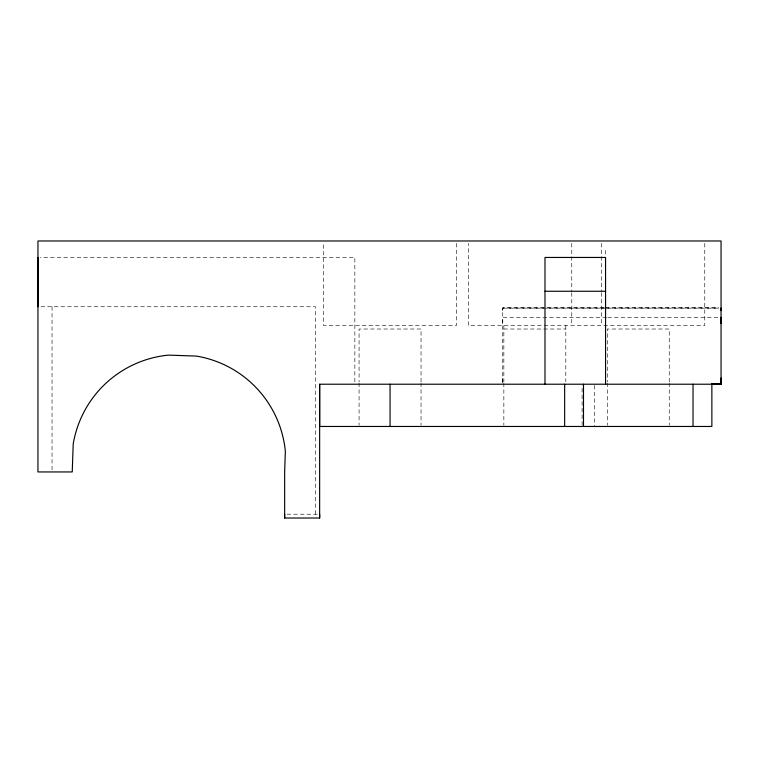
<?xml version="1.0" encoding="UTF-8"?>
<svg xmlns="http://www.w3.org/2000/svg" width="759" height="759" viewBox="0 0 759 759"><rect width="100%" height="100%" fill="white"/><g stroke="black" fill="none" stroke-linecap="round" stroke-linejoin="round"><path stroke-width="0.57" stroke-dasharray="3.79 2.85" d="M315.412 514.204L315.412 306.75L40.293 306.75M354.851 381.843L354.851 257.453L40.312 257.453M502.743 382.138L502.743 377.991M502.743 323.533L502.743 317.309L606.583 317.309M502.743 310.573L502.743 308.012L604.221 308.012M582.096 425.296L582.096 385.382M604.221 307.803L502.743 307.803L502.743 382.821M605.407 307.803L718.688 307.803M605.407 308.012L718.688 308.012M502.743 308.154L606.583 308.154M607.769 308.154L718.688 308.154M607.769 317.309L721.05 317.309M503.853 329.017L565.816 329.017M287.006 514.204L317.528 514.204M704.769 243.335L704.769 325.488L468.331 325.488L468.331 243.335M669.248 381.853L669.248 329.017L607.276 329.017L607.276 381.853M669.248 383.02L669.248 425.296M607.276 383.02L607.276 425.296M605.559 250.413L605.559 256.276M601.337 243.335L601.337 291.456M601.337 292.623L601.337 325.488M594.591 385.382L594.591 426.463M571.764 243.335L571.764 291.456M571.764 292.623L571.764 325.488M565.816 325.488L565.816 381.853M503.853 325.488L503.853 381.853M503.853 383.02L503.853 425.296M456.567 243.335L456.567 325.488L323.562 325.488L323.562 243.335M421.046 381.853L421.046 329.017L359.073 329.017L359.073 381.853M421.046 383.02L421.046 425.296M359.073 383.02L359.073 425.296M52.039 306.75L52.039 470.77"/><path stroke-width="1.14" d="M37.95 306.75L37.95 257.453M284.644 518.018L284.644 471.946L285.356 451.406A107.057 107.057 0 0 0 196.458 356.094L168.526 355.117A107.057 107.057 0 0 0 73.206 444.015L72.238 471.946L37.95 471.946L37.95 240.982L721.05 240.982L721.05 384.215L319.643 384.215L319.643 518.018L284.644 518.018L284.644 514.204M564.658 426.463L564.658 384.215M583.491 426.463L583.491 384.215M693.033 426.463L693.033 384.215M711.866 384.215L711.866 426.463L319.643 426.463L319.643 384.215M721.05 377.991L721.05 384.215L711.619 384.206M721.05 323.533L721.05 317.309M721.05 310.573L721.05 308.012M544.99 291.257L605.559 291.257M711.61 383.988L721.05 383.988M605.559 384.215L605.559 257.453L544.99 257.453L544.99 384.215M390.06 384.215L390.06 426.463M319.643 514.204L319.643 518.018"/></g></svg>
